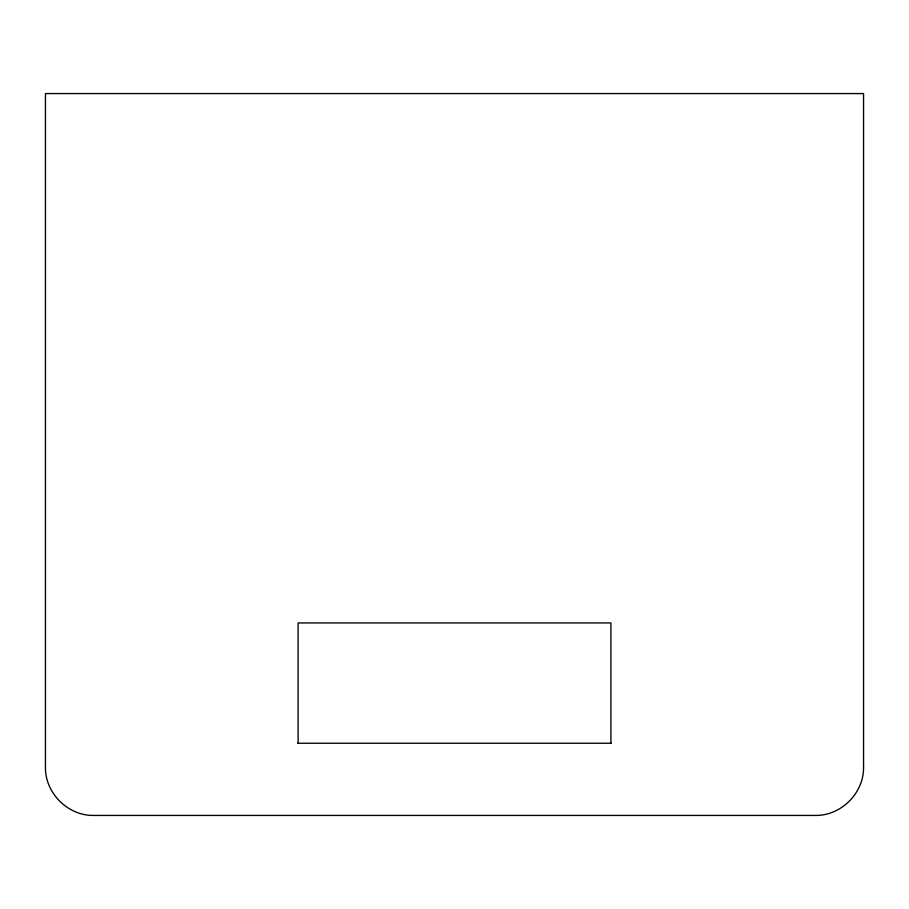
<?xml version="1.0" encoding="UTF-8"?>
<svg xmlns="http://www.w3.org/2000/svg" width="909" height="909" viewBox="0 0 909 909"><rect width="100%" height="100%" fill="white"/><g stroke="black" fill="none" stroke-linecap="round" stroke-linejoin="round"><path stroke-width="1.36" d="M297.788 743.244L611.212 743.244M610.905 743.244L610.905 622.938L298.095 622.938L298.095 743.244M863.55 767.298C863.936 793.034 841.166 815.816 815.43 815.43L93.57 815.43C67.834 815.816 45.064 793.034 45.45 767.298L45.45 93.57L863.55 93.57L863.55 767.298"/></g></svg>
